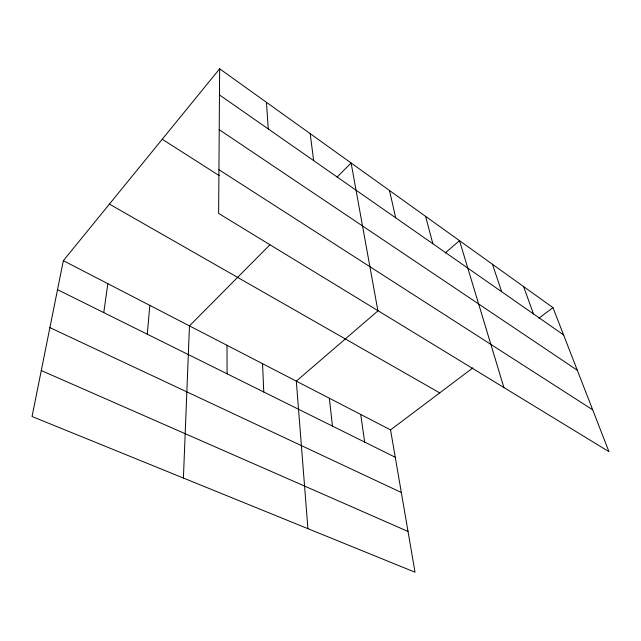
<?xml version="1.0" encoding="UTF-8"?>
<svg xmlns="http://www.w3.org/2000/svg" width="641" height="641" viewBox="0 0 641 641"><rect width="100%" height="100%" fill="white"/><g stroke="black" fill="none" stroke-linecap="round" stroke-linejoin="round"><path stroke-width="0.96" d="M219.647 68.779L218.629 213.413L608.95 451.657L552.959 307.624L219.647 68.779L63.347 260.663L32.05 416.506L415.039 572.221L390.553 429.887L63.347 260.663M183.406 478.05L189.472 325.884L269.861 244.862M147.286 334.209L149.818 305.38M103.762 312.608L107.848 283.675M337.07 177.124L351.108 162.982L377.861 310.605M378.262 310.597L296.31 381.147L307.92 528.673M445.183 252.995L459.509 240.655L503.898 387.541M390.553 429.887L472.866 367.918M538.865 318.232L552.959 307.624M41.28 370.562L408.029 531.461M49.902 327.631L401.322 492.48M57.522 289.66L395.265 457.265M109.419 204.11L439.702 392.885M162.237 139.257L219.214 175.618M218.934 169.705L592.685 409.815M219.222 129.674L577.309 370.258M219.462 94.924L563.559 334.89M523.577 286.567L533.512 313.938M492.48 264.284L501.655 291.719M425.552 216.321L432.875 243.748M389.48 190.481L395.689 217.82M360.707 414.447L364.673 442.082M310.188 133.657L313.641 160.603M329.33 398.221L332.471 426.105M266.464 102.328L268.234 128.937M262.562 363.687L263.772 392.012M226.994 345.291L227.09 373.815"/></g></svg>
